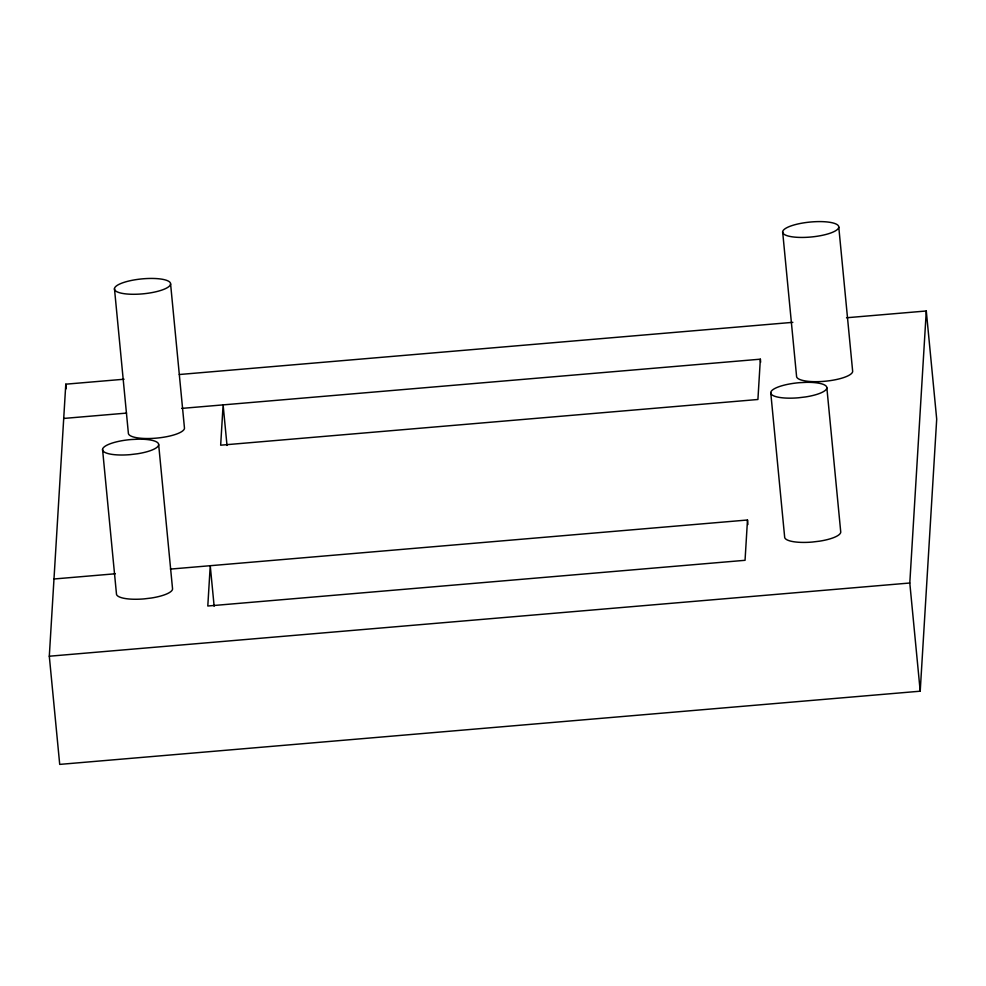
<?xml version="1.0" encoding="UTF-8"?>
<svg xmlns="http://www.w3.org/2000/svg" width="986" height="986" viewBox="0 0 986 986"><rect width="100%" height="100%" fill="white"/><g stroke="black" fill="none" stroke-linecap="round" stroke-linejoin="round"><path stroke-width="1.48" d="M846.518 317.763L926.285 310.984L936.7 419.173L920.209 691.198L59.715 764.397L49.3 656.22L65.791 384.183L124.076 379.228M170.405 569.095L747.487 520.004L745.046 560.307L207.799 606.008L210.24 565.705L214.147 606.267M181.732 408.401L760.354 359.187L757.914 399.49L220.667 445.191L223.107 404.889L227.014 445.45M920.209 691.198L909.795 583.009L926.285 310.984M179.292 374.52L792.843 322.336M63.708 418.446L126.553 413.097M53.983 578.992L115.263 573.778M49.3 656.22L909.795 583.009M838.778 227.125A28.187 7.481 -5.5 0 1 796.294 237.256A28.187 7.481 -5.5 0 1 797.082 224.167A28.187 7.481 -5.5 0 1 838.778 227.125L852.668 371.377A28.187 7.481 -5.5 0 1 824.148 381.323A28.187 7.481 -5.5 0 1 796.552 376.147L782.662 231.907M826.86 387.868L840.75 532.107A28.187 7.481 -5.5 0 1 819.514 541.178L812.23 542.053A28.187 7.481 -5.5 0 1 784.634 536.889L770.744 392.638A28.187 7.481 -5.5 0 1 799.264 382.691L806.511 382.334A28.187 7.481 -5.5 0 1 826.86 387.868A28.187 7.481 -5.5 0 1 805.624 396.927L798.34 397.802A28.187 7.481 -5.5 0 1 770.744 392.638M760.354 359.187L760.65 362.182M747.487 520.004L747.918 524.503M170.59 283.968A28.187 7.481 -5.5 0 1 128.106 294.099A28.187 7.481 -5.5 0 1 128.895 281.01A28.187 7.481 -5.5 0 1 170.59 283.968L184.481 428.22A28.187 7.481 -5.5 0 1 155.961 438.166A28.187 7.481 -5.5 0 1 128.353 432.99L114.475 288.738M158.672 444.698L172.562 588.95A28.187 7.481 -5.5 0 1 151.326 598.021L144.042 598.896A28.187 7.481 -5.5 0 1 116.447 593.732L102.556 449.48A28.187 7.481 -5.5 0 1 131.064 439.534L138.311 439.177A28.187 7.481 -5.5 0 1 158.672 444.698A28.187 7.481 -5.5 0 1 137.436 453.77L130.152 454.645A28.187 7.481 -5.5 0 1 102.556 449.48M65.791 384.183L66.235 388.755"/></g></svg>
